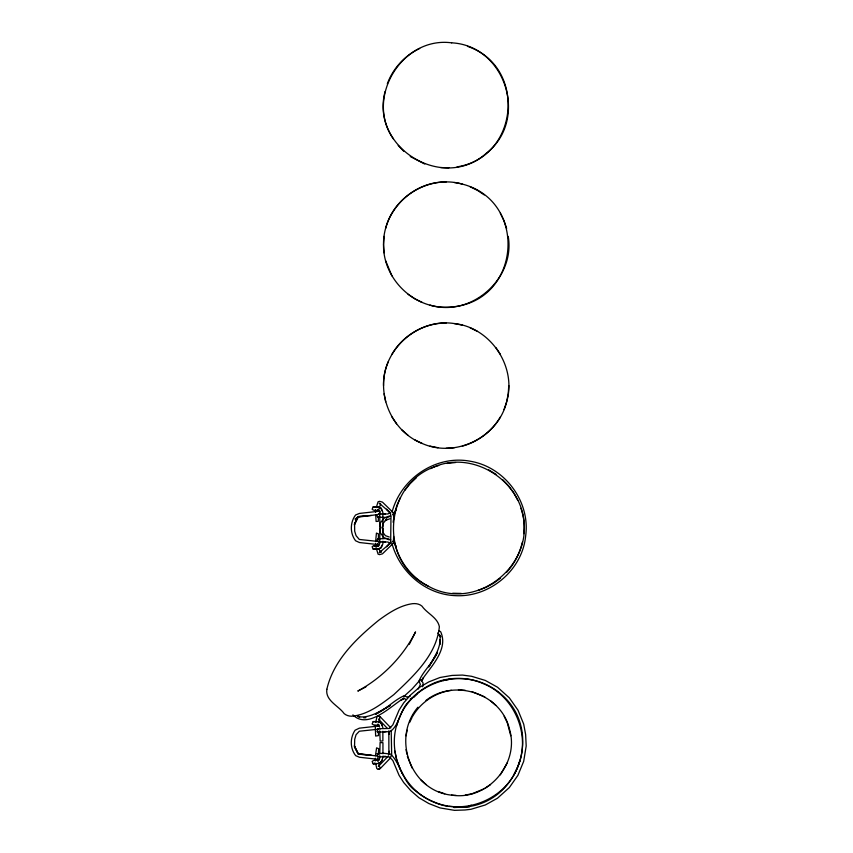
<?xml version="1.0" encoding="UTF-8"?>
<svg xmlns="http://www.w3.org/2000/svg" width="853" height="853" viewBox="0 0 853 853"><rect width="100%" height="100%" fill="white"/><g stroke="black" fill="none" stroke-linecap="round" stroke-linejoin="round"><path stroke-width="1.28" d="M378.412 539.896L378.444 533.903L376.429 533.082L375.683 540.951M382.901 541.207L382.89 543.83L381.248 547.807L378.817 548.767L373.156 549.087L372.132 546.72L373.454 545.792L379.052 545.376L377.794 546.496L379.713 543.564L379.916 528.071L381.366 527.804M382.922 538.595L382.976 528.124M393.659 536.441L393.308 543.265L382.464 553.821L379.585 554.631L378.071 554.173L376.077 547.594M393.745 518.635L393.308 512.685L382.464 502.129L379.585 501.319L378.071 501.767L376.258 507.567M378.401 516.523L378.316 521.311L376.109 521.46L375.693 514.764M438.719 465.482C384.085 480.527 376.983 561.786 428.163 586.096C477.413 614.053 539.853 561.647 520.895 508.292M523.667 533.679C529.937 485.57 473.703 446.236 430.658 468.617M379.734 755.673L379.67 758.296L377.73 761.217L379.063 760.108L373.454 760.524L372.132 761.452L373.156 763.819L376.653 763.883M379.809 753.05L380.086 742.558L382.944 742.718L382.944 753.743M439.999 644.079L440.223 639.611L440.063 644.047M378.412 753.412L378.657 748.667L376.599 747.857L375.437 755.705M446.172 181.988C412.703 181.284 382.837 211.128 383.541 244.608C382.848 278.078 412.692 307.922 446.162 307.219C523.379 306.494 530.811 193.332 454.34 182.531M383.541 385.652C382.581 349.144 418.269 317.817 454.34 323.564C490.656 327.371 517.014 366.811 506.65 401.827C498.141 437.344 455.566 458.349 422.203 443.485C391.015 431.33 374.851 392.327 388.318 361.683M417.938 707.212C390.354 739.743 412.383 794.921 456.099 795.391M508.772 385.556L508.239 393.809L506.639 401.859L504.006 409.589M384.095 236.377L383.541 244.608L384.095 252.829M422.715 686.75L423.131 683.104L421.787 680.982L423.472 677.719L421.169 681.014C430.125 667.238 448.859 649.794 440.692 631.796L438.858 630.602M378.54 722.406L379.841 717.917M375.672 722.438L376.951 716.84L378.295 716.051L380.385 716.978L390.823 727.876M379.66 753.562L377.229 753.7L377.655 756.75L389.416 756.91L392.828 760.513L399.076 775.324L403.704 782.542L410.698 790.539L418.951 797.747L428.792 803.515L440.009 807.908L454.51 810.35L465.013 809.987L470.931 809.305L485.336 804.955L497.48 798.216L509.348 787.543L517.91 775.356L523.689 761.324L526.194 746.012L525.629 734.529L523.699 724.122L518.006 710.218L509.348 697.871L497.523 687.23L485.325 680.449L471.645 676.312L462.486 675.075L452.026 675.427L440.009 677.506L428.792 681.899L418.951 687.667L410.698 694.875L403.704 702.872L399.076 710.091L392.828 724.901L389.416 728.505L377.655 728.665L377.229 731.714L379.66 731.853M393.126 522.26L394.438 513.794L396.837 505.541L400.292 497.704M385.066 91.516C370.245 147.825 443.24 192.213 486.423 153.156C529.116 119.868 505.669 45.572 451.6 42.821M382.944 756.184L382.229 760.076L379.894 763.264L373.156 763.819L374.925 762.955M399.193 718.183C385.428 749.552 401.955 789.473 433.878 801.905C465.248 815.681 505.168 799.154 517.6 767.231C531.376 735.862 514.849 695.941 482.926 683.509C451.568 669.733 411.647 686.249 399.204 718.162M406.028 735.819L407.148 730.168M378.508 510.552L380.587 503.995L379.19 503.185L390.567 512.994L386.558 509.166L390.514 513.687L390.973 517.089L390.653 543.542L390.834 541.751L386.558 546.784M382.357 544.811L380.587 547.989L378.743 548.778M382.357 759.543L380.587 762.731L378.743 763.51M388.424 755.065L389.469 751.258L388.883 754.542L388.84 730.829M451.642 42.831C402.158 36.157 364.583 98.063 393.372 138.868M522.367 542.177C519.765 553.33 514.359 563.716 506.703 572.235M396.506 726.116L398.436 720.444M451.525 795.092C487.234 801.138 520.106 763.648 509.433 729.038C501.212 693.468 454.393 678.146 425.978 700.452M517.984 766.09L519.914 760.428M385.673 228.401C393.67 195.891 430.221 174.79 462.369 184.12M377.975 726.202L378.689 724.314M392.039 512.173C400.857 478.48 436.043 454.51 470.664 461.313C504.784 467.103 530.417 501.447 525.672 535.823C522.431 570.23 489.675 597.644 455.299 595.65C425.551 594.456 399.918 572.064 392.039 543.777M377.826 506.778L373.156 506.863L372.132 509.23L373.454 510.158L379.02 510.574L377.794 509.454L379.809 512.418L379.724 510.83L379.873 526.226L380.737 526.493M376.653 721.531L373.156 721.595L372.132 723.962L373.454 724.89L378.999 725.306L377.73 724.197L379.66 727.097M387.315 83.786C393.009 68.368 404.834 55.466 419.697 48.461M396.091 509.87L392.732 514.732M418.29 689.032L420.369 684.415L418.951 681.035C423.546 670.607 432.791 662.877 437.472 652.353L428.75 666.939C434.433 657.3 441.737 646.755 439.86 635.037L440.798 636.892L437.792 632.969M409.6 722.491L412.138 717.32M507.204 762.923L500.316 774.855M513.901 774.748L517.6 767.22M409.301 644.314L415.55 631.902C402.968 656.799 382.293 677.73 357.802 691.069L365.905 686.91M358.548 516.417L354.379 524.766L357.951 517.153L377.005 514.679M391.911 354.368C402.84 335.282 424.186 322.956 446.183 323.02M412.649 716.296C420.753 702.275 435.435 692.465 451.482 690.333M500.38 416.957C492.106 431.149 478.213 441.801 462.358 446.119M404.695 490.454L410.08 483.726L416.349 477.733M390.77 539.885L387.23 538.499L377.623 538.861L376.738 540.781L378.625 541.922L379.34 541.101M420.369 679.681L412.138 688.915L403.885 696.443M388.083 756.334L378.316 766.484M375.629 763.488L376.781 768.542L378.295 769.363L380.385 768.436L390.205 758.274L391.666 754.67L391.186 730.296M413.673 697.402L417.362 693.649M388.968 544.491L390.567 542.956L379.19 552.765L381.526 551.123L379.809 551.752M500.519 578.163L493.61 583.228L486.05 587.365L478.075 590.468M367.291 515.916L358.814 516.545L355.072 519.178L357.951 517.153L354.571 523.561L354.688 531.216L356.085 535.684L359.316 539.459L378.178 541.452M484.813 788.46L490.56 784.621M389.896 513.058L387.742 513.943L378.625 514.018L376.738 515.169L377.623 517.089L378.636 517.249L387.23 517.451L390.77 516.065M483.779 788.972L472.072 793.738M407.35 697.381L410.304 695.952M410.325 698.98L412.553 697.935M378.295 769.363L380.385 768.436M389.448 515.98L384.021 518.261L380.065 523.273L380.075 532.571L384.021 537.678L389.213 539.853M389.832 518.795L385.311 520.49L386.889 518.88L382.698 523.849L382.698 532.165L385.396 535.663L389.288 537.027M457.037 166.868C519.136 157.229 527.015 66.555 467.519 46.35M379.137 516.715L377.623 517.089L379.67 517.121M442.995 680.577L448.859 679.404M469.118 805.776L471.464 805.307M465.29 795.081L470.941 793.962M462.433 807.141C518.485 804.965 543.745 731.245 501.873 694.843C484.525 679.191 458.807 674.233 436.821 681.952C425.722 686.121 415.869 693.212 408.192 702.211C399.908 710.57 399.854 724.08 390.578 731.362L383.626 732.141L377.229 731.714L379.159 731.405M378.657 511.278L359.444 513.431L355.562 514.999C349.975 522.505 349.869 533.285 355.562 540.749L359.444 542.519L378.657 544.672L377.612 543.542L378.327 545.43M378.657 726.01L359.337 728.163L355.061 730.232C349.911 737.962 349.954 748.23 355.658 755.641L359.444 757.251L378.657 759.405M378.178 729.23L359.316 731.224L356.064 734.71L354.709 739.338L354.517 747.036L357.94 753.53L378.178 756.184M371.386 515.457L358.814 516.545M447.025 463.446L455.545 462.518M446.162 448.251L454.329 447.718M377.655 756.75L380.427 756.568M382.826 731.735L386.046 731.522M374.158 546.037L376.376 545.92M454.02 807.546L469.481 806.799M382.997 756.451L385.577 756.334M382.112 541.943L385.375 541.836M363.719 717.81L365.937 717.768M379.67 538.829L377.623 538.861L379.137 539.235M373.156 549.087L377.826 549.172M440.702 167.583L448.913 167.753M452.687 593.24L461.238 593.432M378.625 541.922L387.742 542.007L389.896 542.892M382.112 514.007L385.375 514.114M448.87 806.405L458.733 806.938M373.156 506.863L378.817 507.172L381.238 508.143L382.826 512.163L382.976 526.376M358.089 716.68C369.893 718.503 380.342 710.975 390.173 705.506L375.555 714.228C385.982 709.483 393.659 700.366 404.066 695.749L407.318 697.136M373.156 721.595L378.817 721.915L381.27 722.886L382.869 727.62M377.655 728.665L380.427 728.846M458.402 689.874L465.29 690.333M367.291 754.766L358.196 754.148L371.386 755.225M379.159 754.009L377.229 753.7L383.626 753.274L390.578 754.052C401.155 764.384 402.477 781.615 415.326 790.688C424.634 798.547 435.616 804.112 447.633 806.341M429.976 305.097C470.995 317.711 515.415 278.75 508.239 236.43M454.329 323.554L462.358 325.153M429.955 446.119L437.984 447.708M472.072 691.676L484.813 696.954M438.175 791.509L444.722 793.738M406.135 699.321L404.162 698.607L400.889 700.302L404.151 698.021C391.516 705.367 367.952 730.211 352.897 714.867M379.713 719.559L378.508 719.122L387.251 728.227M378.743 507.172L380.587 507.951L382.357 511.139M378.743 721.905L380.587 722.683L382.357 725.871M424.751 164.043L410.261 156.515M380.385 716.978L378.295 716.051M470.131 186.764L477.467 190.379L484.28 194.932M422.182 302.442L414.846 298.838L408.054 294.285M470.11 327.787L477.477 331.412M414.835 439.86L422.203 443.485M357.268 715.731L359.124 716.829M488.652 469.854L495.998 474.311M428.131 586.086C410.336 576.788 397.37 559.11 393.873 539.341M357.642 715.635L359.667 716.978M401.891 429.912L408.043 435.307M490.539 700.771L495.764 705.346M421.041 780.068L426.233 784.621M398.191 145.458L403.853 151.354M502.662 479.663L508.537 485.805L513.666 492.767L517.782 500.284M381.184 552.435L379.692 550.793L379.169 548.362M392.732 541.218L396.155 546.187M378.625 514.018L379.34 514.849M438.709 634.355L440.297 636.701M391.943 416.957L396.56 423.834M495.838 347.523L500.391 354.336M358.548 754.255L354.358 745.799L357.94 753.53M500.338 213.229L504.006 220.65L506.639 228.391M391.932 275.914L385.673 260.815M504.155 716.296L507.215 722.502L510.776 735.776M412.138 768.084L407.371 756.376M400.26 769.374L396.506 759.298L394.864 751.066M401.315 771.528L402.904 774.748M379.841 767.497L378.529 762.966M377.612 758.274L378.327 760.162M388.712 731.714L389.288 734.294L388.989 731.981M406.028 749.606L406.924 754.127M384.085 393.787L385.673 401.816M375.619 543.297L375.96 546.517M375.405 758.2L375.512 760.844M378.348 732.013L378.487 735.606L375.64 736.054L375.256 725.775M375.533 509.881L375.608 512.322M379.734 730.882L380.161 741.097L382.88 740.969L382.869 731.256M326.859 689.288C325.142 700.686 338.662 705.762 344.154 713.63C346.776 715.827 350.263 716.563 353.6 716.04C369.029 713.897 381.813 703.757 393.83 694.63C413.353 676.173 436.704 654.997 439.359 626.688C437.536 617.412 426.969 613.424 421.99 606.152C419.377 603.871 415.827 603.338 412.479 603.689C399.865 605.459 388.893 612.849 378.817 620.184C356.618 638.279 333.395 660.371 326.859 689.288"/></g></svg>
